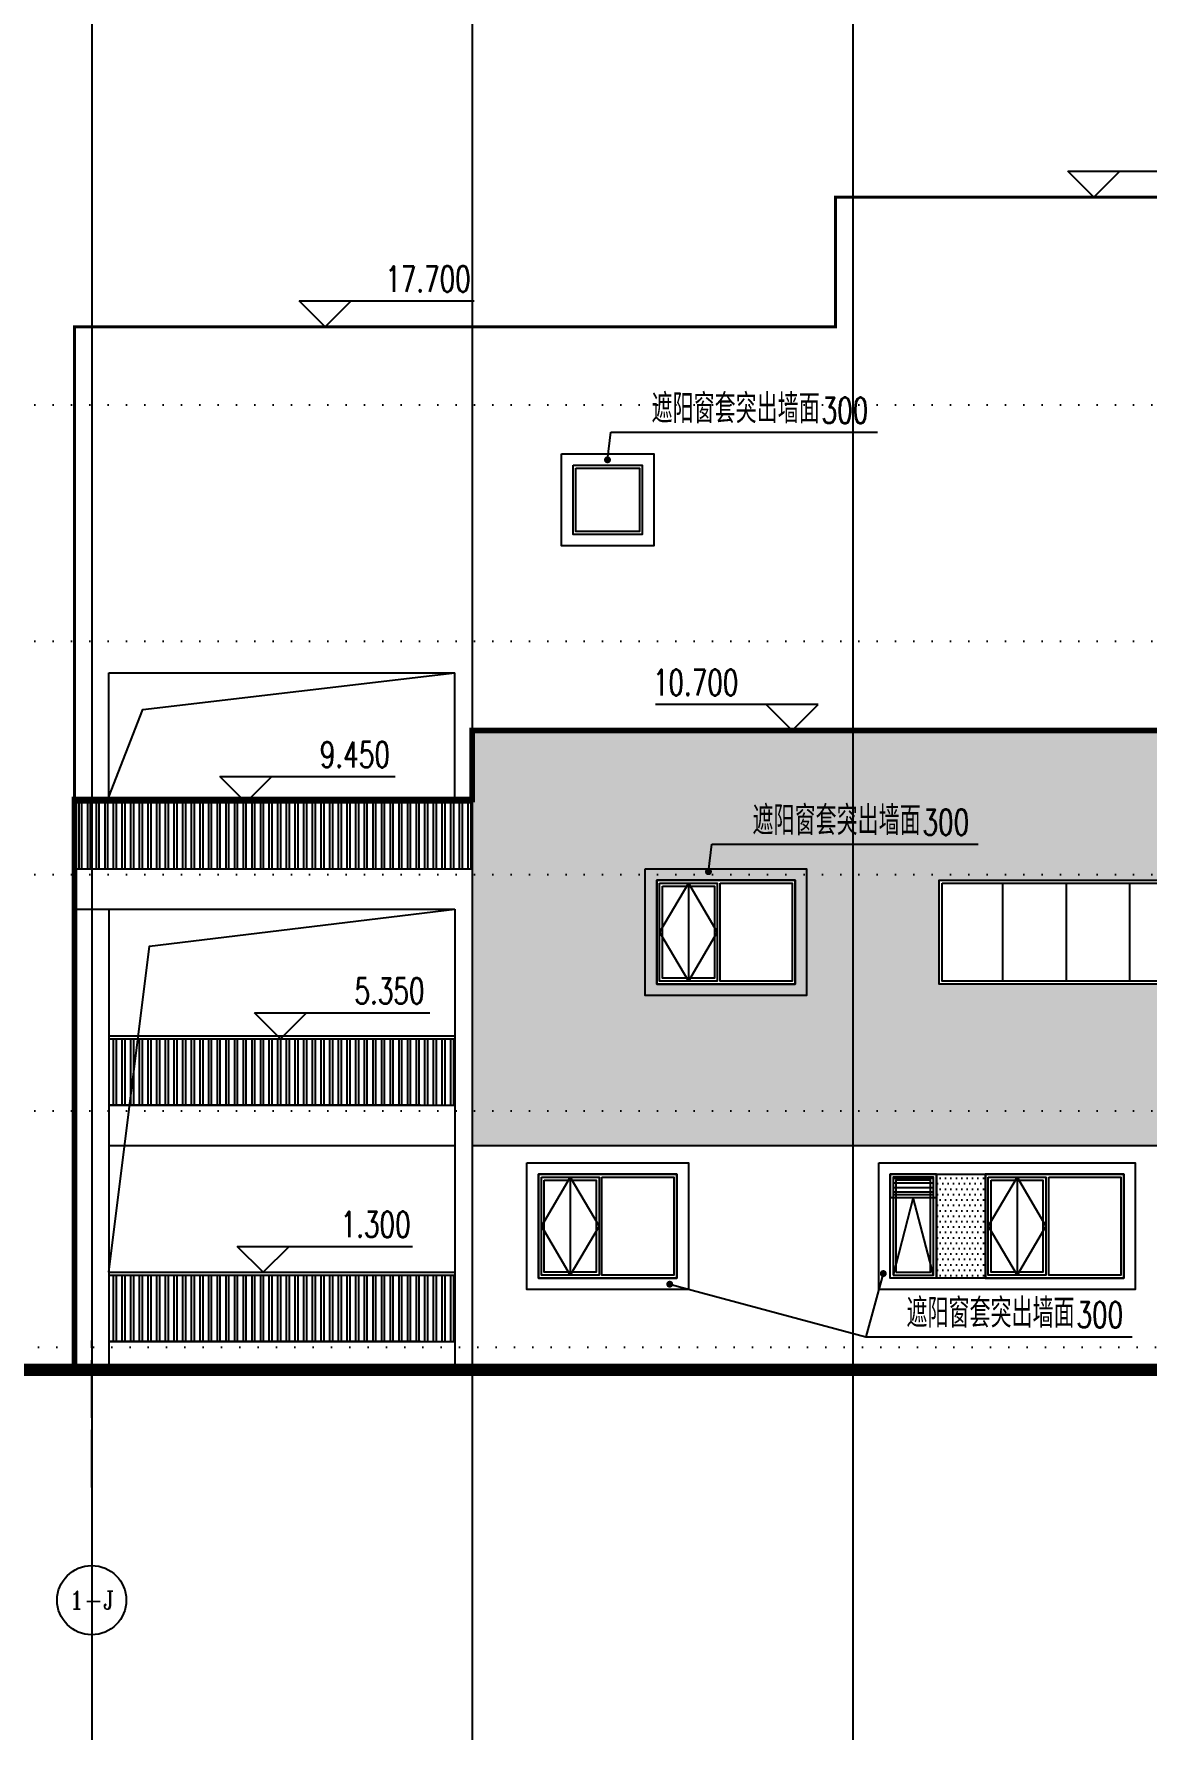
# Model space of a CAD drawing. Header units: millimetres. Extents: x -1048436 to -185795, y -983427 to 400387.
# Drawn here: x -754511 to -735211, y -712211 to -682623 of the extents above; entities that cross this region are included whole.
import ezdxf
from ezdxf.enums import TextEntityAlignment as Align

# ---------------------------------------------------------------- set-up
doc = ezdxf.new("R2010")
doc.units = ezdxf.units.MM
doc.header["$LTSCALE"] = 500
for name, pattern in [('1#游泳馆轴网$0$DOTE', [2.42, 2, -0.2, 0.02, -0.2]), ('A-FP_05$0$pln_L5$0$Col_L4$0$PHANTOM', [63.5, 31.75, -6.35, 6.35, -6.35, 6.35, -6.35]), ('DOT', [6.35, 0, -6.35])]:
    doc.linetypes.add(name, pattern=pattern)
for name, color, linetype in [('1#游泳馆轴网$0$建-轴线', 1, '1#游泳馆轴网$0$DOTE'), ('AXIS', 3, 'Continuous'), ('AXIS_TEXT', 7, 'Continuous'), ('DIM_ELEV', 3, 'Continuous'), ('PUB_TEXT', 7, 'Continuous'), ('建-填充', 9, 'Continuous'), ('建-文字', 4, 'Continuous'), ('建-楼梯-扶手栏杆', 3, 'Continuous'), ('建-窗', 135, 'Continuous'), ('建-符号-引出', 150, 'Continuous'), ('楼层虚线', 1, 'Continuous')]:
    doc.layers.add(name, color=color, linetype=linetype)
doc.layers.add('建-非打-01', color=6, linetype='Continuous', plot=False)
doc.styles.add('_TCH_AXIS', font='COMPLEX', dxfattribs={"bigfont": 'GBCBIG'})
doc.styles.add('_TCH_DIM', font='SIMPLEX', dxfattribs={"bigfont": 'GBCBIG'})

# ---------------------------------------------------------------- blocks, each defined once
blk = doc.blocks.new('C3')
at = {"layer": '建-窗', "linetype": 'Continuous'}
for p, q in [((-707663, -570927), (-707663, -572627)), ((-707163, -570927), (-707163, -572627))]:
    blk.add_line(p, q, dxfattribs=at)
for points in [[(-705813, -570877), (-708213, -570877), (-708213, -572677), (-705813, -572677)], [(-708163, -570927), (-707163, -570927), (-707163, -572627), (-708163, -572627)], [(-708113, -570977), (-707213, -570977), (-707213, -572577), (-708113, -572577)], [(-707113, -570927), (-705863, -570927), (-705863, -572627), (-707113, -572627)]]:
    blk.add_lwpolyline(points, close=True, dxfattribs=at)
for points in [[(-707663, -570927), (-708163, -571777), (-707663, -572627)], [(-707663, -570927), (-707163, -571777), (-707663, -572627)]]:
    blk.add_lwpolyline(points, dxfattribs=at)
blk = doc.blocks.new('C2')
at = {"layer": '建-窗', "linetype": 'Continuous'}
for points in [[(-710413, -572677), (-709213, -572677), (-709213, -573877), (-710413, -573877)], [(-710363, -572727), (-709263, -572727), (-709263, -573827), (-710363, -573827)]]:
    blk.add_lwpolyline(points, close=True, dxfattribs=at)

msp = doc.modelspace()

# ---------------------------------------------------------------- hatches: boundary and pattern name
at = {"layer": '建-填充', "linetype": 'A-FP_05$0$pln_L5$0$Col_L4$0$PHANTOM'}
h = msp.add_hatch(dxfattribs=at)
h.set_pattern_fill('木纹01', color=256, scale=200)
h.set_pattern_definition([(0, (7399.9, -18059.1), (800, 800), [40, -760]), (0, (6839.9, -17979.1), (800, 800), [80, -720]), (0, (7359.9, -17939.1), (800, 800), [40, -760]), (0, (6879.9, -17859.1), (800, 800), [40, -760]), (0, (7359.9, -17819.1), (800, 800), [40, -760]), (0, (6919.9, -17779.1), (800, 800), [40, -760]), (0, (7359.9, -17739.1), (800, 800), [40, -760]), (0, (6919.9, -17659.1), (800, 800), [40, -440, 40, -280]), (0, (6919.9, -17579.1), (800, 800), [80, -400, 40, -280]), (0, (6879.9, -17459.1), (800, 800), [40, -120, 40, -320, 40, -240]), (0, (6839.9, -17379.1), (800, 800), [40, -160, 80, -520]), (0, (7359.9, -17339.1), (800, 800), [40, -760]), (0, (6839.9, -17299.1), (800, 800), [40, -200, 40, -520]), (45, (6759.93, -18059.1), (9e-14, 800), [113.1368, -1018.23405]), (45, (7439.93, -18059.1), (9e-14, 800), [226.27416, -905.0967]), (45, (7439.93, -17659.1), (9e-14, 800), [56.568, -1074.80285]), (45, (6759.93, -17579.1), (9e-14, 800), [169.7056, -961.66525]), (45, (7439.93, -17579.1), (9e-14, 800), [282.8427, -848.5281]), (45, (7439.93, -17459.1), (9e-14, 800), [169.7056, -961.66525]), (315, (7279.93, -17379.1), (800, -2e-13), [56.568, -1074.80285]), (315, (6999.93, -18019.1), (800, -2e-13), [113.1368, -1018.23405]), (315, (7039.93, -17699.1), (800, -2e-13), [113.1368, -1018.23405]), (315, (7279.93, -17859.1), (800, -2e-13), [113.1368, -1018.23405]), (315, (7239.93, -17539.1), (800, -2e-13), [113.1368, -1018.23405]), (315, (7279.93, -17459.1), (800, -2e-13), [169.7056, -961.66525]), (315, (7079.93, -17939.1), (800, -2e-13), [169.7056, -961.66525]), (315, (7199.93, -17899.1), (800, -2e-13), [169.7056, -961.66525]), (315, (7079.93, -17619.1), (800, -2e-13), [169.7056, -961.66525]), (315, (7159.93, -17579.1), (800, -2e-13), [169.7056, -961.66525]), (26.56505, (6799.93, -17899.13), (800, 3e-07), [89.4427, -1699.41166]), (26.56505, (7399.93, -17939.13), (800, 3e-07), [357.7709, -1431.0835]), (26.56505, (7399.93, -17819.13), (800, 3e-07), [357.7709, -1431.0835]), (26.56505, (7399.93, -17739.13), (800, 3e-07), [357.7712, -536, 178.888, -716.19518]), (26.56505, (7479.93, -17619.13), (800, 3e-07), [89.4427, -1699.41166]), (26.56505, (6759.93, -17339.13), (800, 3e-07), [89.4427, -1699.41166]), (26.56505, (7399.93, -17339.13), (800, 3e-07), [178.88544, -1609.96894]), (333.43495, (7199.93, -18059.13), (800, -3e-07), [178.88544, -1609.96894]), (333.43495, (6919.93, -17859.13), (800, -3e-07), [178.88544, -1609.96894]), (333.43495, (6919.93, -17979.13), (800, -3e-07), [89.4427, -1699.40894]), (333.43495, (6959.93, -17779.13), (800, -3e-07), [268.32816, -1520.5262]), (333.43495, (7119.93, -17779.13), (800, -3e-07), [178.88544, -1609.96894]), (333.43495, (7199.93, -17739.13), (800, -3e-07), [178.88544, -1609.96894]), (333.43495, (6959.93, -17659.13), (800, -3e-07), [89.4427, -1699.40894]), (333.43495, (6999.93, -17579.13), (800, -3e-07), [89.4427, -1699.40894]), (333.43495, (7319.93, -17419.13), (800, -3e-07), [89.4427, -1699.40894]), (333.43495, (7279.93, -17699.13), (800, -3e-07), [89.4427, -1699.40894]), (333.43495, (6919.93, -17459.13), (800, -3e-07), [268.32816, -1520.5262]), (333.43495, (6879.93, -17379.13), (800, -3e-07), [178.88544, -1609.96894]), (333.43495, (7319.93, -17619.13), (800, -3e-07), [89.44, -804.96, 89.44, -805.01438]), (333.43495, (7079.93, -17459.13), (800, -3e-07), [178.88544, -1609.96894]), (333.43495, (7119.93, -17379.13), (800, -3e-07), [178.88544, -1609.96894]), (333.43495, (6879.93, -17299.13), (800, -3e-07), [178.88544, -1609.96894]), (333.43495, (7119.93, -17299.13), (800, -3e-07), [178.88544, -1609.96894])])
h.paths.add_polyline_path([(-746912.7, -694700.3), (-732812.7, -694700.3), (-732812.7, -701900.3), (-746912.7, -701900.3)])
h.paths.add_polyline_path([(-738812.7, -697300.3), (-732812.7, -697300.3), (-732812.7, -699100.3), (-738812.7, -699100.3)], flags=16)
h.paths.add_polyline_path([(-743712.7, -697300.3), (-741312.7, -697300.3), (-741312.7, -699100.3), (-743712.7, -699100.3)], flags=16)
h = msp.add_hatch(dxfattribs=at)
h.set_pattern_fill('松散材料', color=256, scale=50)
h.set_pattern_definition([(0, (0, 0), (46.875, 93.75), [0, -93.75])])
h.paths.add_polyline_path([(-738862.7, -704200.3), (-738012.6, -704200.3), (-738012.6, -702400.3), (-738862.7, -702400.3)])
h = msp.add_hatch(dxfattribs=at)
h.set_pattern_fill('ANSI31', color=256, scale=50, angle=135)
h.set_pattern_definition([(180, (0, 0), (-7e-15, -79.375), [])])
h.paths.add_polyline_path([(-738912.7, -702450.3), (-739612.7, -702450.3), (-739612.7, -702750.3), (-738912.7, -702750.3)])

# ---------------------------------------------------------------- linework, layer by layer
for p, q in [((-753212.7, -693700.3), (-747212.7, -693700.3)), ((-753212.7, -695900.3), (-753212.7, -693700.3)), ((-747212.7, -695900.3), (-747212.7, -693700.3)), ((-746912.7, -694700.3), (-732812.7, -694700.3)), ((-746912.7, -694700.3), (-746912.7, -701900.3)), ((-746912.7, -694700.3), (-746912.7, -697100.3)), ((-753812.7, -694900.3), (-753812.7, -705700.3)), ((-753812.7, -697100.3), (-746912.7, -697100.3)), ((-753812.7, -697800.3), (-747212.7, -697800.3)), ((-753212.7, -697800.3), (-753212.7, -705700.3)), ((-747212.7, -697800.3), (-747212.7, -705700.3)), ((-753212.7, -701200.3), (-747212.7, -701200.3)), ((-753212.7, -701200.3), (-747212.7, -701200.3)), ((-747811.9, -701200.3), (-753212.7, -701200.3)), ((-753212.7, -701900.3), (-747212.7, -701900.3)), ((-746912.7, -701900.3), (-732812.7, -701900.3)), ((-753212.7, -705300.3), (-747212.7, -705300.3)), ((-747811.9, -705300.3), (-753212.7, -705300.3)), ((-765821.7, -705700.3), (-666758.6, -705700.3))]:
    msp.add_line(p, q)
for points, const_width in [([(-753812.7, -695850.3), (-753812.7, -687700.3), (-740612.6, -687700.3), (-740612.6, -685450.3), (-733412.7, -685450.3), (-733412.7, -694700.3)], 50), ([(-753812.7, -705700.3), (-753812.7, -695900.3), (-746912.7, -695900.3), (-746912.7, -694700.3), (-732812.7, -694700.3), (-732812.7, -697300.3), (-732212.7, -697300.3), (-732212.7, -699100.3), (-732812.7, -699100.3), (-732812.7, -701900.3), (-733412.7, -701900.3), (-733412.7, -705700.3)], 100), ([(-669344.8, -705800.3), (-765821.7, -705800.3)], 200)]:
    msp.add_lwpolyline(points, dxfattribs=dict(const_width=const_width))
for points in [[(-733412.7, -694700.3), (-733412.7, -685450.3), (-740612.6, -685450.3), (-740612.6, -687700.3), (-753812.7, -687700.3), (-753812.7, -694900.3)], [(-753212.7, -695850.3), (-752628.2, -694338.8), (-747212.7, -693700.3)], [(-753212.7, -704100.3), (-752509.2, -698442.7), (-747212.7, -697800.3)]]:
    msp.add_lwpolyline(points)
for points in [[(-745362.7, -689900.3), (-743762.7, -689900.3), (-743762.7, -691500.3), (-745362.7, -691500.3)], [(-745162.7, -690100.3), (-743962.7, -690100.3), (-743962.7, -691300.3), (-745162.7, -691300.3)], [(-743912.7, -697100.3), (-741112.7, -697100.3), (-741112.7, -699300.3), (-743912.7, -699300.3)], [(-743712.7, -697300.3), (-741312.7, -697300.3), (-741312.7, -699100.3), (-743712.7, -699100.3)], [(-745962.7, -702200.3), (-743162.7, -702200.3), (-743162.7, -704400.3), (-745962.7, -704400.3)], [(-745762.7, -702400.3), (-743362.7, -702400.3), (-743362.7, -704200.3), (-745762.7, -704200.3)], [(-739862.7, -702200.3), (-735412.6, -702200.3), (-735412.6, -704400.3), (-739862.7, -704400.3)], [(-738862.7, -702400.3), (-738862.7, -702400.3), (-739662.7, -702400.3), (-739662.7, -702400.3), (-739662.7, -702800.3), (-739662.7, -702800.3), (-738862.7, -702800.3), (-738862.7, -702800.3)], [(-739662.7, -702400.3), (-735612.6, -702400.3), (-735612.6, -704200.3), (-739662.7, -704200.3)], [(-738862.7, -702400.3), (-738012.6, -702400.3), (-738012.6, -704200.3), (-738862.7, -704200.3)], [(-738912.7, -702450.3), (-739612.7, -702450.3), (-739612.7, -702750.3), (-738912.7, -702750.3)]]:
    msp.add_lwpolyline(points, close=True)
at = {"layer": '1#游泳馆轴网$0$建-轴线'}
msp.add_lwpolyline([(-753512.7, -707832.6), (-753512.7, -705282)], dxfattribs=at)
at = {"layer": 'AXIS'}
msp.add_line((-753512.7, -707832.6), (-753512.7, -709187.3), dxfattribs=at)
msp.add_circle((-753512.7, -709787.3), 600, dxfattribs=at)
at = {"layer": 'DIM_ELEV'}
for p, q in [((-736132.5, -685450.3), (-736582.5, -685000.3)), ((-736582.5, -685000.3), (-733545, -685000.3)), ((-736132.5, -685450.3), (-735682.5, -685000.3)), ((-737182.5, -685450.3), (-735682.5, -685450.3)), ((-749465.1, -687700.3), (-749915.1, -687250.3)), ((-749915.1, -687250.3), (-746877.6, -687250.3)), ((-749465.1, -687700.3), (-749015.1, -687250.3)), ((-750515.1, -687700.3), (-749015.1, -687700.3)), ((-740912.7, -694250.3), (-743735.7, -694250.3)), ((-741362.7, -694700.3), (-741812.7, -694250.3)), ((-741362.7, -694700.3), (-740912.7, -694250.3)), ((-740312.7, -694700.3), (-741812.7, -694700.3)), ((-750837.7, -695950.3), (-751287.7, -695500.3)), ((-751287.7, -695500.3), (-748250.2, -695500.3)), ((-750837.7, -695950.3), (-750387.7, -695500.3)), ((-751887.7, -695950.3), (-750387.7, -695950.3)), ((-750237.7, -700050.3), (-750687.7, -699600.3)), ((-750687.7, -699600.3), (-747650.2, -699600.3)), ((-750237.7, -700050.3), (-749787.7, -699600.3)), ((-751287.7, -700050.3), (-749787.7, -700050.3)), ((-750537.7, -704100.3), (-750987.7, -703650.3)), ((-750987.7, -703650.3), (-747950.2, -703650.3)), ((-750537.7, -704100.3), (-750087.7, -703650.3)), ((-751587.7, -704100.3), (-750087.7, -704100.3))]:
    msp.add_line(p, q, dxfattribs=at)
at = {"layer": '建-楼梯-扶手栏杆'}
for p, q in [((-753812.7, -695900.3), (-746912.7, -695900.3)), ((-753812.7, -695950.3), (-746912.7, -695950.3)), ((-753737.7, -695950.3), (-753737.7, -697100.3)), ((-753687.7, -695950.3), (-753687.7, -697100.3)), ((-753587.7, -695950.3), (-753587.7, -697100.3)), ((-753537.7, -695950.3), (-753537.7, -697100.3)), ((-753437.7, -695950.3), (-753437.7, -697100.3)), ((-753387.7, -695950.3), (-753387.7, -697100.3)), ((-753287.7, -695950.3), (-753287.7, -697100.3)), ((-753237.7, -695950.3), (-753237.7, -697100.3)), ((-753137.7, -695950.3), (-753137.7, -697100.3)), ((-753087.7, -695950.3), (-753087.7, -697100.3)), ((-752987.7, -695950.3), (-752987.7, -697100.3)), ((-752937.7, -695950.3), (-752937.7, -697100.3)), ((-752837.7, -695950.3), (-752837.7, -697100.3)), ((-752787.7, -695950.3), (-752787.7, -697100.3)), ((-752687.7, -695950.3), (-752687.7, -697100.3)), ((-752637.7, -695950.3), (-752637.7, -697100.3)), ((-752537.7, -695950.3), (-752537.7, -697100.3)), ((-752487.7, -695950.3), (-752487.7, -697100.3)), ((-752387.7, -695950.3), (-752387.7, -697100.3)), ((-752337.7, -695950.3), (-752337.7, -697100.3)), ((-752237.7, -695950.3), (-752237.7, -697100.3)), ((-752187.7, -695950.3), (-752187.7, -697100.3)), ((-752087.7, -695950.3), (-752087.7, -697100.3)), ((-752037.7, -695950.3), (-752037.7, -697100.3)), ((-751937.7, -695950.3), (-751937.7, -697100.3)), ((-751887.7, -695950.3), (-751887.7, -697100.3)), ((-751787.7, -695950.3), (-751787.7, -697100.3)), ((-751737.7, -695950.3), (-751737.7, -697100.3)), ((-751637.7, -695950.3), (-751637.7, -697100.3)), ((-751587.7, -695950.3), (-751587.7, -697100.3)), ((-751487.7, -695950.3), (-751487.7, -697100.3)), ((-751437.7, -695950.3), (-751437.7, -697100.3)), ((-751337.7, -695950.3), (-751337.7, -697100.3)), ((-751287.7, -695950.3), (-751287.7, -697100.3)), ((-751187.7, -695950.3), (-751187.7, -697100.3)), ((-751137.7, -695950.3), (-751137.7, -697100.3)), ((-751037.7, -695950.3), (-751037.7, -697100.3)), ((-750987.7, -695950.3), (-750987.7, -697100.3)), ((-750887.7, -695950.3), (-750887.7, -697100.3)), ((-750837.7, -695950.3), (-750837.7, -697100.3)), ((-750737.7, -695950.3), (-750737.7, -697100.3)), ((-750687.7, -695950.3), (-750687.7, -697100.3)), ((-750587.7, -695950.3), (-750587.7, -697100.3)), ((-750537.7, -695950.3), (-750537.7, -697100.3)), ((-750437.7, -695950.3), (-750437.7, -697100.3)), ((-750387.7, -695950.3), (-750387.7, -697100.3)), ((-750287.7, -695950.3), (-750287.7, -697100.3)), ((-750237.7, -695950.3), (-750237.7, -697100.3)), ((-750137.7, -695950.3), (-750137.7, -697100.3)), ((-750087.7, -695950.3), (-750087.7, -697100.3)), ((-749987.7, -695950.3), (-749987.7, -697100.3)), ((-749937.7, -695950.3), (-749937.7, -697100.3)), ((-749837.7, -695950.3), (-749837.7, -697100.3)), ((-749787.7, -695950.3), (-749787.7, -697100.3)), ((-749687.7, -695950.3), (-749687.7, -697100.3)), ((-749637.7, -695950.3), (-749637.7, -697100.3)), ((-749537.7, -695950.3), (-749537.7, -697100.3)), ((-749487.7, -695950.3), (-749487.7, -697100.3)), ((-749387.7, -695950.3), (-749387.7, -697100.3)), ((-749337.7, -695950.3), (-749337.7, -697100.3)), ((-749237.7, -695950.3), (-749237.7, -697100.3)), ((-749187.7, -695950.3), (-749187.7, -697100.3)), ((-749087.7, -695950.3), (-749087.7, -697100.3)), ((-749037.7, -695950.3), (-749037.7, -697100.3)), ((-748937.7, -695950.3), (-748937.7, -697100.3)), ((-748887.7, -695950.3), (-748887.7, -697100.3)), ((-748787.7, -695950.3), (-748787.7, -697100.3)), ((-748737.7, -695950.3), (-748737.7, -697100.3)), ((-748637.7, -695950.3), (-748637.7, -697100.3)), ((-748587.7, -695950.3), (-748587.7, -697100.3)), ((-748487.7, -695950.3), (-748487.7, -697100.3)), ((-748437.7, -695950.3), (-748437.7, -697100.3)), ((-748337.7, -695950.3), (-748337.7, -697100.3)), ((-748287.7, -695950.3), (-748287.7, -697100.3)), ((-748187.7, -695950.3), (-748187.7, -697100.3)), ((-748137.7, -695950.3), (-748137.7, -697100.3)), ((-748037.7, -695950.3), (-748037.7, -697100.3)), ((-747987.7, -695950.3), (-747987.7, -697100.3)), ((-747887.7, -695950.3), (-747887.7, -697100.3)), ((-747837.7, -695950.3), (-747837.7, -697100.3)), ((-747737.7, -695950.3), (-747737.7, -697100.3)), ((-747687.7, -695950.3), (-747687.7, -697100.3)), ((-747587.7, -695950.3), (-747587.7, -697100.3)), ((-747537.7, -695950.3), (-747537.7, -697100.3)), ((-747437.7, -695950.3), (-747437.7, -697100.3)), ((-747387.7, -695950.3), (-747387.7, -697100.3)), ((-747287.7, -695950.3), (-747287.7, -697100.3)), ((-747237.7, -695950.3), (-747237.7, -697100.3)), ((-747137.7, -695950.3), (-747137.7, -697100.3)), ((-747087.7, -695950.3), (-747087.7, -697100.3)), ((-746987.7, -695950.3), (-746987.7, -697100.3)), ((-746937.7, -695950.3), (-746937.7, -697100.3)), ((-753212.7, -700000.3), (-747212.7, -700000.3)), ((-753212.7, -700050.3), (-747212.7, -700050.3)), ((-753137.7, -700050.3), (-753137.7, -701200.3)), ((-753087.7, -700050.3), (-753087.7, -701200.3)), ((-752987.7, -700050.3), (-752987.7, -701200.3)), ((-752937.7, -700050.3), (-752937.7, -701200.3)), ((-752837.7, -700050.3), (-752837.7, -701200.3)), ((-752787.7, -700050.3), (-752787.7, -701200.3)), ((-752687.7, -700050.3), (-752687.7, -701200.3)), ((-752637.7, -700050.3), (-752637.7, -701200.3)), ((-752537.7, -700050.3), (-752537.7, -701200.3)), ((-752487.7, -700050.3), (-752487.7, -701200.3)), ((-752387.7, -700050.3), (-752387.7, -701200.3)), ((-752337.7, -700050.3), (-752337.7, -701200.3)), ((-752237.7, -700050.3), (-752237.7, -701200.3)), ((-752187.7, -700050.3), (-752187.7, -701200.3)), ((-752087.7, -700050.3), (-752087.7, -701200.3)), ((-752037.7, -700050.3), (-752037.7, -701200.3)), ((-751937.7, -700050.3), (-751937.7, -701200.3)), ((-751887.7, -700050.3), (-751887.7, -701200.3)), ((-751787.7, -700050.3), (-751787.7, -701200.3)), ((-751737.7, -700050.3), (-751737.7, -701200.3)), ((-751637.7, -700050.3), (-751637.7, -701200.3)), ((-751587.7, -700050.3), (-751587.7, -701200.3)), ((-751487.7, -700050.3), (-751487.7, -701200.3)), ((-751437.7, -700050.3), (-751437.7, -701200.3)), ((-751337.7, -700050.3), (-751337.7, -701200.3)), ((-751287.7, -700050.3), (-751287.7, -701200.3)), ((-751187.7, -700050.3), (-751187.7, -701200.3)), ((-751137.7, -700050.3), (-751137.7, -701200.3)), ((-751037.7, -700050.3), (-751037.7, -701200.3)), ((-750987.7, -700050.3), (-750987.7, -701200.3)), ((-750887.7, -700050.3), (-750887.7, -701200.3)), ((-750837.7, -700050.3), (-750837.7, -701200.3)), ((-750737.7, -700050.3), (-750737.7, -701200.3)), ((-750687.7, -700050.3), (-750687.7, -701200.3)), ((-750587.7, -700050.3), (-750587.7, -701200.3)), ((-750537.7, -700050.3), (-750537.7, -701200.3)), ((-750437.7, -700050.3), (-750437.7, -701200.3)), ((-750387.7, -700050.3), (-750387.7, -701200.3)), ((-750287.7, -700050.3), (-750287.7, -701200.3)), ((-750237.7, -700050.3), (-750237.7, -701200.3)), ((-750137.7, -700050.3), (-750137.7, -701200.3)), ((-750087.7, -700050.3), (-750087.7, -701200.3)), ((-749987.7, -700050.3), (-749987.7, -701200.3)), ((-749937.7, -700050.3), (-749937.7, -701200.3)), ((-749837.7, -700050.3), (-749837.7, -701200.3)), ((-749787.7, -700050.3), (-749787.7, -701200.3)), ((-749687.7, -700050.3), (-749687.7, -701200.3)), ((-749637.7, -700050.3), (-749637.7, -701200.3)), ((-749537.7, -700050.3), (-749537.7, -701200.3)), ((-749487.7, -700050.3), (-749487.7, -701200.3)), ((-749387.7, -700050.3), (-749387.7, -701200.3)), ((-749337.7, -700050.3), (-749337.7, -701200.3)), ((-749237.7, -700050.3), (-749237.7, -701200.3)), ((-749187.7, -700050.3), (-749187.7, -701200.3)), ((-749087.7, -700050.3), (-749087.7, -701200.3)), ((-749037.7, -700050.3), (-749037.7, -701200.3)), ((-748937.7, -700050.3), (-748937.7, -701200.3)), ((-748887.7, -700050.3), (-748887.7, -701200.3)), ((-748787.7, -700050.3), (-748787.7, -701200.3)), ((-748737.7, -700050.3), (-748737.7, -701200.3)), ((-748637.7, -700050.3), (-748637.7, -701200.3)), ((-748587.7, -700050.3), (-748587.7, -701200.3)), ((-748487.7, -700050.3), (-748487.7, -701200.3)), ((-748437.7, -700050.3), (-748437.7, -701200.3)), ((-748337.7, -700050.3), (-748337.7, -701200.3)), ((-748287.7, -700050.3), (-748287.7, -701200.3)), ((-748187.7, -700050.3), (-748187.7, -701200.3)), ((-748137.7, -700050.3), (-748137.7, -701200.3)), ((-748037.7, -700050.3), (-748037.7, -701200.3)), ((-747987.7, -700050.3), (-747987.7, -701200.3)), ((-747887.7, -700050.3), (-747887.7, -701200.3)), ((-747837.7, -700050.3), (-747837.7, -701200.3)), ((-747737.7, -700050.3), (-747737.7, -701200.3)), ((-747687.7, -700050.3), (-747687.7, -701200.3)), ((-747587.7, -700050.3), (-747587.7, -701200.3)), ((-747537.7, -700050.3), (-747537.7, -701200.3)), ((-747437.7, -700050.3), (-747437.7, -701200.3)), ((-747387.7, -700050.3), (-747387.7, -701200.3)), ((-747287.7, -700050.3), (-747287.7, -701200.3)), ((-747237.7, -700050.3), (-747237.7, -701200.3)), ((-753212.7, -704100.3), (-747212.7, -704100.3)), ((-753212.7, -704150.3), (-747212.7, -704150.3)), ((-753137.7, -704150.3), (-753137.7, -705300.3)), ((-753087.7, -704150.3), (-753087.7, -705300.3)), ((-752987.7, -704150.3), (-752987.7, -705300.3)), ((-752937.7, -704150.3), (-752937.7, -705300.3)), ((-752837.7, -704150.3), (-752837.7, -705300.3)), ((-752787.7, -704150.3), (-752787.7, -705300.3)), ((-752687.7, -704150.3), (-752687.7, -705300.3)), ((-752637.7, -704150.3), (-752637.7, -705300.3)), ((-752537.7, -704150.3), (-752537.7, -705300.3)), ((-752487.7, -704150.3), (-752487.7, -705300.3)), ((-752387.7, -704150.3), (-752387.7, -705300.3)), ((-752337.7, -704150.3), (-752337.7, -705300.3)), ((-752237.7, -704150.3), (-752237.7, -705300.3)), ((-752187.7, -704150.3), (-752187.7, -705300.3)), ((-752087.7, -704150.3), (-752087.7, -705300.3)), ((-752037.7, -704150.3), (-752037.7, -705300.3)), ((-751937.7, -704150.3), (-751937.7, -705300.3)), ((-751887.7, -704150.3), (-751887.7, -705300.3)), ((-751787.7, -704150.3), (-751787.7, -705300.3)), ((-751737.7, -704150.3), (-751737.7, -705300.3)), ((-751637.7, -704150.3), (-751637.7, -705300.3)), ((-751587.7, -704150.3), (-751587.7, -705300.3)), ((-751487.7, -704150.3), (-751487.7, -705300.3)), ((-751437.7, -704150.3), (-751437.7, -705300.3)), ((-751337.7, -704150.3), (-751337.7, -705300.3)), ((-751287.7, -704150.3), (-751287.7, -705300.3)), ((-751187.7, -704150.3), (-751187.7, -705300.3)), ((-751137.7, -704150.3), (-751137.7, -705300.3)), ((-751037.7, -704150.3), (-751037.7, -705300.3)), ((-750987.7, -704150.3), (-750987.7, -705300.3)), ((-750887.7, -704150.3), (-750887.7, -705300.3)), ((-750837.7, -704150.3), (-750837.7, -705300.3)), ((-750737.7, -704150.3), (-750737.7, -705300.3)), ((-750687.7, -704150.3), (-750687.7, -705300.3)), ((-750587.7, -704150.3), (-750587.7, -705300.3)), ((-750537.7, -704150.3), (-750537.7, -705300.3)), ((-750437.7, -704150.3), (-750437.7, -705300.3)), ((-750387.7, -704150.3), (-750387.7, -705300.3)), ((-750287.7, -704150.3), (-750287.7, -705300.3)), ((-750237.7, -704150.3), (-750237.7, -705300.3)), ((-750137.7, -704150.3), (-750137.7, -705300.3)), ((-750087.7, -704150.3), (-750087.7, -705300.3)), ((-749987.7, -704150.3), (-749987.7, -705300.3)), ((-749937.7, -704150.3), (-749937.7, -705300.3)), ((-749837.7, -704150.3), (-749837.7, -705300.3)), ((-749787.7, -704150.3), (-749787.7, -705300.3)), ((-749687.7, -704150.3), (-749687.7, -705300.3)), ((-749637.7, -704150.3), (-749637.7, -705300.3)), ((-749537.7, -704150.3), (-749537.7, -705300.3)), ((-749487.7, -704150.3), (-749487.7, -705300.3)), ((-749387.7, -704150.3), (-749387.7, -705300.3)), ((-749337.7, -704150.3), (-749337.7, -705300.3)), ((-749237.7, -704150.3), (-749237.7, -705300.3)), ((-749187.7, -704150.3), (-749187.7, -705300.3)), ((-749087.7, -704150.3), (-749087.7, -705300.3)), ((-749037.7, -704150.3), (-749037.7, -705300.3)), ((-748937.7, -704150.3), (-748937.7, -705300.3)), ((-748887.7, -704150.3), (-748887.7, -705300.3)), ((-748787.7, -704150.3), (-748787.7, -705300.3)), ((-748737.7, -704150.3), (-748737.7, -705300.3)), ((-748637.7, -704150.3), (-748637.7, -705300.3)), ((-748587.7, -704150.3), (-748587.7, -705300.3)), ((-748487.7, -704150.3), (-748487.7, -705300.3)), ((-748437.7, -704150.3), (-748437.7, -705300.3)), ((-748337.7, -704150.3), (-748337.7, -705300.3)), ((-748287.7, -704150.3), (-748287.7, -705300.3)), ((-748187.7, -704150.3), (-748187.7, -705300.3)), ((-748137.7, -704150.3), (-748137.7, -705300.3)), ((-748037.7, -704150.3), (-748037.7, -705300.3)), ((-747987.7, -704150.3), (-747987.7, -705300.3)), ((-747887.7, -704150.3), (-747887.7, -705300.3)), ((-747837.7, -704150.3), (-747837.7, -705300.3)), ((-747737.7, -704150.3), (-747737.7, -705300.3)), ((-747687.7, -704150.3), (-747687.7, -705300.3)), ((-747587.7, -704150.3), (-747587.7, -705300.3)), ((-747537.7, -704150.3), (-747537.7, -705300.3)), ((-747437.7, -704150.3), (-747437.7, -705300.3)), ((-747387.7, -704150.3), (-747387.7, -705300.3)), ((-747287.7, -704150.3), (-747287.7, -705300.3)), ((-747237.7, -704150.3), (-747237.7, -705300.3))]:
    msp.add_line(p, q, dxfattribs=at)
at = {"layer": '建-窗', "linetype": 'Continuous'}
msp.add_line((-738912.7, -704150.3), (-738912.7, -702450.3), dxfattribs=at)
for points in [[(-732812.7, -699100.3), (-738812.7, -699100.3), (-738812.7, -697300.3), (-732812.7, -697300.3)], [(-737712.7, -697350.3), (-737712.7, -699050.3)], [(-736612.7, -697350.3), (-736612.7, -699050.3)], [(-735512.7, -697350.3), (-735512.7, -699050.3)], [(-735512.7, -697350.3), (-735512.7, -699050.3)], [(-738912.7, -704150.3), (-739262.7, -702800.3), (-739612.7, -704150.3)]]:
    msp.add_lwpolyline(points, dxfattribs=at)
for points in [[(-738812.7, -697300.3), (-732212.7, -697300.3), (-732212.7, -699100.3), (-738812.7, -699100.3)], [(-738762.7, -697350.3), (-732262.7, -697350.3), (-732262.7, -699050.3), (-738762.7, -699050.3)], [(-738862.7, -704200.3), (-739662.7, -704200.3), (-739662.7, -702400.3), (-738862.7, -702400.3)], [(-739612.7, -704150.3), (-738912.7, -704150.3), (-738912.7, -702450.3), (-739612.7, -702450.3)], [(-739562.7, -704100.3), (-738962.7, -704100.3), (-738962.7, -702500.3), (-739562.7, -702500.3)]]:
    msp.add_lwpolyline(points, close=True, dxfattribs=at)
at = {"layer": '建-符号-引出'}
for p, q in [((-744566.4, -690007.1), (-744507.8, -689529.7)), ((-744566.4, -690007.1), (-744507.8, -689529.7)), ((-744507.8, -689529.7), (-739885.7, -689529.7)), ((-742815.4, -697151.4), (-742756.8, -696674)), ((-742815.4, -697151.4), (-742756.8, -696674)), ((-742756.8, -696674), (-738134.7, -696674)), ((-739782.3, -704121.4), (-740086.6, -705217.9)), ((-743487.2, -704306.5), (-740086.6, -705217.9)), ((-743487.2, -704306.5), (-740086.6, -705217.9)), ((-740086.6, -705217.9), (-735464.4, -705217.9))]:
    msp.add_line(p, q, dxfattribs=at)
at = {"layer": '建-符号-引出', "const_width": 60}
for points in [[(-744570.1, -690036.9, 1), (-744562.8, -689977.3, 1)], [(-744570.1, -690036.9, 1), (-744562.8, -689977.3, 1)], [(-742819.1, -697181.2, 1), (-742811.8, -697121.7, 1)], [(-742819.1, -697181.2, 1), (-742811.8, -697121.7, 1)], [(-739774.2, -704092.5, 1), (-739790.3, -704150.3, 1)], [(-743516.2, -704298.8, 1), (-743458.2, -704314.3, 1)], [(-743516.2, -704298.8, 1), (-743458.2, -704314.3, 1)]]:
    msp.add_lwpolyline(points, format="xyb", close=True, dxfattribs=at)
at = {"layer": '建-非打-01'}
for points in [[(-753512.7, -677239.3), (-753512.7, -712210.7)], [(-746912.7, -677239.3), (-746912.7, -712210.7)], [(-740312.7, -677239.3), (-740312.7, -712210.7)]]:
    msp.add_lwpolyline(points, dxfattribs=at)
at = {"layer": '楼层虚线', "linetype": 'DOT', "ltscale": 0.1}
for p, q in [((-756401.7, -689050.3), (-724330, -689050.3)), ((-756401.7, -693150.3), (-724330, -693150.3)), ((-756401.7, -697200.3), (-701036.3, -697200.3)), ((-756401.7, -701300.3), (-701036.3, -701300.3)), ((-757929.9, -705400.3), (-666758.6, -705400.3))]:
    msp.add_line(p, q, dxfattribs=at)

# ---------------------------------------------------------------- block references
for name, p in [('C2', (-34750, -117423.2)), ('C3', (-35500, -126423.2)), ('C3', (-37550, -131523.2)), ('C3', (-29799.9, -131523.2))]:
    msp.add_blockref(name, p)

# ---------------------------------------------------------------- texts
at = {"layer": 'AXIS_TEXT', "style": '_TCH_AXIS'}
msp.add_text('1-J', height=314.55, dxfattribs=at).set_placement((-753902.1, -709944.6), (-753123.2, -709944.6), align=Align.FIT)
at = {"layer": 'PUB_TEXT', "style": '_TCH_DIM', "width": 0.705882}
for s, p in [('17.700', (-748422.6, -687092.8)), ('10.700', (-743780.7, -694092.8)), ('9.450', (-749555.2, -695342.8)), ('5.350', (-748955.2, -699442.8)), ('1.300', (-749195.2, -703492.8))]:
    msp.add_text(s, height=446.25, dxfattribs=at).set_placement(p)
at = {"layer": '建-文字', "style": '_TCH_DIM'}
for p in [(-743802.1, -689372.2), (-742051.1, -696516.5), (-739380.8, -705060.4)]:
    msp.add_text('遮阳窗套突出墙面', height=506.38, dxfattribs=at).set_placement(p)
at = {"layer": '建-文字', "style": '_TCH_DIM', "width": 0.705882}
for p in [(-740853.2, -689372.2), (-739102.2, -696516.5), (-736431.9, -705060.4)]:
    msp.add_text('300', height=446.25, dxfattribs=at).set_placement(p)

doc.saveas('drawing.dxf')
